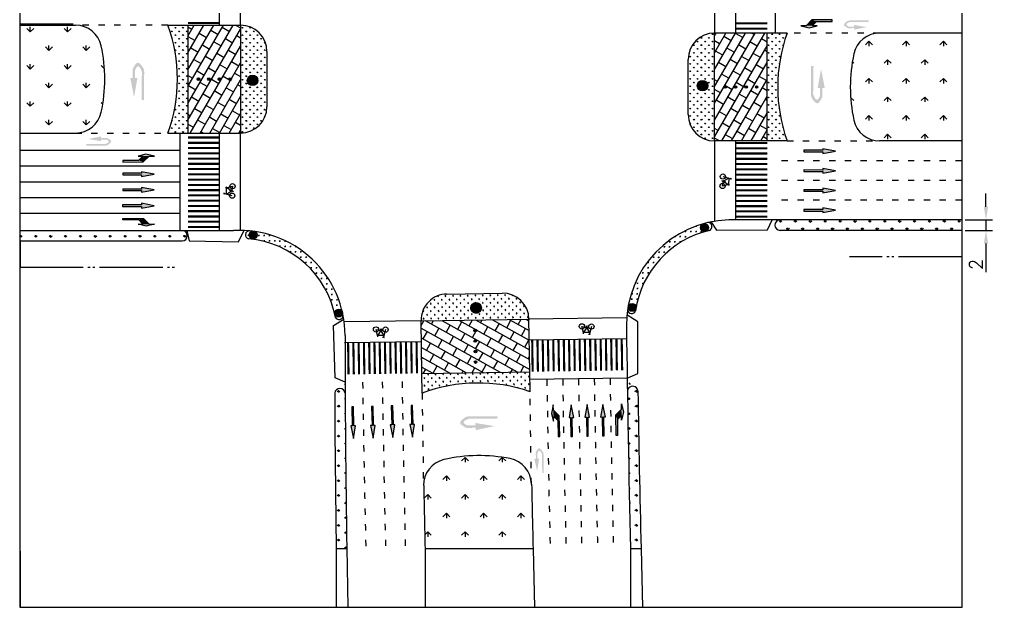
# Model space of a CAD drawing. Header units: millimetres. Extents: x -43674 to -43476, y 34136 to 34343.
# Drawn here: x -43660.9 to -43476.1, y 34136.3 to 34248 of the extents above; entities that cross this region are included whole.
import ezdxf

# ---------------------------------------------------------------- set-up
doc = ezdxf.new("R2010")
doc.units = ezdxf.units.MM
doc.linetypes.add('ACAD_ISO03W100', pattern=[30, 12, -18])
doc.linetypes.add('GHDLHX_500', pattern=[15.1, 12, -0.9, 0.4, -0.5, 0.4, -0.9])
for name, color, linetype in [('ROADMARK', 7, 'Continuous'), ('tj信号灯', 7, 'Continuous'), ('tj桩', 4, 'Continuous'), ('tj绿化带', 3, 'Continuous'), ('tj缓坡', 6, 'Continuous'), ('tj行人驻足区', 30, 'Continuous'), ('tj车道功能', 7, 'Continuous'), ('tj道路标线', 7, 'Continuous'), ('人行横道', 7, 'Continuous'), ('红线', 1, 'GHDLHX_500')]:
    doc.layers.add(name, color=color, linetype=linetype)
doc.styles.get("Standard").update_dxf_attribs({"font": 'txt', "bigfont": 'gbcbig.shx'})
doc.dimstyles.new('ISO-25', dxfattribs={"dimtxt": 2.5, "dimasz": 2.5, "dimexe": 1.25, "dimexo": 0.625, "dimtad": 1, "dimtxsty": 'Standard', "dimcen": 2.5, "dimadec": 0, "dimazin": 0, "dimtfac": 1, "dimtmove": 0, "dimatfit": 3, "dimfxl": 1, "dimarcsym": 0})
pattern_1 = [(90, (-999.09904, -2884.50085), (-0.707106781, 0.707106781), [0.1875, -1.226713563]), (45, (-999.099, -2884.5009), (-0.707106781, 0.707106781), [0.1875, -0.8125]), (135, (-999.099, -2884.5009), (-0.707106781, -0.707106781), [0.1875, -0.8125])]
pattern_2 = [(270, (-86148.757, 71356.4062), (0.707106781, -0.707106781), [0.1875, -1.226713563]), (225, (-86148.757, 71356.4062), (0.707106781, -0.707106781), [0.1875, -0.8125]), (315, (-86148.757, 71356.4062), (0.707106781, 0.707106781), [0.1875, -0.8125])]
pattern_3 = [(180.8418033, (-7083.3769, 77351.5465), (-0.696641856, -0.717419072), [0.1875, -1.226713563]), (135.8418033, (-7083.3769, 77351.5465), (-0.696641856, -0.717419072), [0.1875, -0.8125]), (225.8418033, (-7083.3769, 77351.5465), (0.717419072, -0.696641856), [0.1875, -0.8125])]
pattern_4 = [(134.12451, (-45018.79934, 34320.3893), (-0.99988326, 0.01527958), [0.1875, -1.22671356]), (89.12451, (-45018.7993, 34320.3893), (-0.99988326, 0.0152796), [0.1875, -0.8125]), (179.12451, (-45018.7993, 34320.3893), (-0.0152796, -0.99988326), [0.1875, -0.8125])]

# ---------------------------------------------------------------- blocks, each defined once
blk = doc.blocks.new('BIKE')
at = {"layer": '人行横道'}
for p, q in [((0, 0), (0.35, 1.41)), ((0.35, 1.41), (0.25, 1.53)), ((0.25, 1.53), (0.55, 1.53)), ((0.28, 1.11), (1.51, 1.1)), ((0.28, 1.11), (0.9, 0.16)), ((0.9, 0.16), (0.87, -0.14)), ((0.9, 0.16), (1.6, 1.23)), ((0.9, 0.16), (0.95, 0.43)), ((1.8, -0.03), (0.9, 0.16)), ((0.95, 0.43), (1.01, 0.42)), ((1.6, 1.23), (1.42, 1.24)), ((1.51, 1.1), (1.8, -0.03)), ((0.87, -0.14), (0.77, -0.11))]:
    blk.add_line(p, q, dxfattribs=at)
for centre, radius in [((0, 0), 0.497), ((0.9, 0.16), 0.158), ((1.8, -0.03), 0.497)]:
    blk.add_circle(centre, radius, dxfattribs=at)
blk = doc.blocks.new('1W')
at = {"layer": 'ROADMARK', "color": 0}
blk.add_lwpolyline([(-0.225, -1.2), (-0.075, -1.2), (-0.075, -3), (0.075, -3), (0.075, -1.2), (0.225, -1.2), (0, 0)], close=True, dxfattribs=at)
for points in [[(-0.225, -1.2), (0.225, -1.2), (0, 0)], [(-0.075, -3), (0.075, -3), (-0.075, -1.2), (0.075, -1.2)]]:
    blk.add_solid(points, dxfattribs=at)
blk = doc.blocks.new('1WT')
at = {"layer": 'ROADMARK', "color": 0}
blk.add_lwpolyline([(0, 0), (0.2, -0.8), (0, -1.55), (0, -1.1), (-0.4, -1.5), (-0.4, -3), (-0.55, -3), (-0.55, -1.05), (0, -0.5)], close=True, dxfattribs=at)
for points in [[(0, 0), (0, -1.55), (0.2, -0.8)], [(-0.55, -1.05), (-0.4, -1.5), (0, -0.5), (0, -1.1)], [(-0.55, -1.05), (-0.4, -1.5), (-0.55, -3), (-0.4, -3)]]:
    blk.add_solid(points, dxfattribs=at)
blk = doc.blocks.new('*D27')
at = {"color": 0, "lineweight": -2, "transparency": 16777216}
for p, q in [((-43477.38, 34212.45), (-43477.38, 34214.95)), ((-43481.36, 34209.95), (-43476.13, 34209.95)), ((-43477.38, 34209.95), (-43477.38, 34207.95)), ((-43481.36, 34207.95), (-43476.13, 34207.95)), ((-43477.38, 34205.45), (-43477.38, 34200.04))]:
    blk.add_line(p, q, dxfattribs=at)
at = {"color": 0, "transparency": 16777216}
for points in [[(-43477.8, 34212.45), (-43476.97, 34212.45), (-43477.38, 34209.95)], [(-43477.8, 34205.45), (-43476.97, 34205.45), (-43477.38, 34207.95)]]:
    blk.add_solid(points, dxfattribs=at)
at = {"layer": 'Defpoints', "color": 0, "transparency": 16777216}
for p in [(-43481.99, 34209.95), (-43481.99, 34207.95), (-43477.38, 34207.95)]:
    blk.add_point(p, dxfattribs=at)
at = {"color": 0, "transparency": 16777216, "insert": (-43479.26, 34201.49), "char_height": 2.5, "attachment_point": 5, "rotation": 90}
blk.add_mtext('2', dxfattribs=at)

msp = doc.modelspace()

# ---------------------------------------------------------------- hatches: boundary and pattern name
at = {"layer": 'tj信号灯'}
h = msp.add_hatch(color=1, dxfattribs=at)
edge = h.paths.add_edge_path()
edge.add_arc((-43616.654, 34236.459), 1, 0, 360)
h = msp.add_hatch(color=1, dxfattribs=at)
edge = h.paths.add_edge_path()
edge.add_arc((-43531.202, 34235.446), 1, 0, 360)
h = msp.add_hatch(color=4, dxfattribs=at)
edge = h.paths.add_edge_path()
edge.add_arc((-43530.819, 34208.478), 0.75, 0, 360)
h = msp.add_hatch(color=4, dxfattribs=at)
edge = h.paths.add_edge_path()
edge.add_arc((-43616.546, 34207.063), 0.75, 0, 360)
h = msp.add_hatch(color=1, dxfattribs=at)
edge = h.paths.add_edge_path()
edge.add_arc((-43574.206, 34193.22), 1, 0, 360)
h = msp.add_hatch(color=4, dxfattribs=at)
edge = h.paths.add_edge_path()
edge.add_arc((-43544.572, 34193.328), 0.75, 0, 360)
h = msp.add_hatch(color=4, dxfattribs=at)
edge = h.paths.add_edge_path()
edge.add_arc((-43600.299, 34192.227), 0.75, 0, 360)
at = {"layer": 'tj桩'}
h = msp.add_hatch(color=256, dxfattribs=at)
edge = h.paths.add_edge_path()
edge.add_arc((-43626.928, 34236.703), 0.25, 0, 360)
h = msp.add_hatch(color=256, dxfattribs=at)
edge = h.paths.add_edge_path()
edge.add_arc((-43624.928, 34236.703), 0.25, 0, 360)
h = msp.add_hatch(color=256, dxfattribs=at)
edge = h.paths.add_edge_path()
edge.add_arc((-43622.928, 34236.703), 0.25, 0, 360)
h = msp.add_hatch(color=256, dxfattribs=at)
edge = h.paths.add_edge_path()
edge.add_arc((-43620.928, 34236.703), 0.25, 0, 360)
h = msp.add_hatch(color=256, dxfattribs=at)
edge = h.paths.add_edge_path()
edge.add_arc((-43526.928, 34235.203), 0.25, 0, 360)
h = msp.add_hatch(color=256, dxfattribs=at)
edge = h.paths.add_edge_path()
edge.add_arc((-43524.928, 34235.203), 0.25, 0, 360)
h = msp.add_hatch(color=256, dxfattribs=at)
edge = h.paths.add_edge_path()
edge.add_arc((-43522.928, 34235.203), 0.25, 0, 360)
h = msp.add_hatch(color=256, dxfattribs=at)
edge = h.paths.add_edge_path()
edge.add_arc((-43520.928, 34235.203), 0.25, 0, 360)
h = msp.add_hatch(color=256, dxfattribs=at)
edge = h.paths.add_edge_path()
edge.add_arc((-43574.386, 34188.944), 0.25, 0, 360)
h = msp.add_hatch(color=256, dxfattribs=at)
edge = h.paths.add_edge_path()
edge.add_arc((-43574.357, 34186.944), 0.25, 0, 360)
h = msp.add_hatch(color=256, dxfattribs=at)
edge = h.paths.add_edge_path()
edge.add_arc((-43574.328, 34184.944), 0.25, 0, 360)
h = msp.add_hatch(color=256, dxfattribs=at)
edge = h.paths.add_edge_path()
edge.add_arc((-43574.298, 34182.944), 0.25, 0, 360)
at = {"layer": 'tj绿化带'}
h = msp.add_hatch(dxfattribs=at)
h.set_pattern_fill('GRASS', color=256, angle=360, style=0)
h.set_pattern_definition(pattern_1)
h.paths.add_polyline_path([(-43630.928, 34235.953), (-43628.928, 34235.953), (-43628.928, 34246.953), (-43632.724, 34246.953, -0.0936958)])
h.paths.add_polyline_path([(-43632.724, 34226.453), (-43628.928, 34226.453), (-43628.928, 34235.953), (-43630.928, 34235.953, -0.0810989)])
h = msp.add_hatch(dxfattribs=at)
h.set_pattern_fill('GRASS', color=256, angle=360, style=0)
h.set_pattern_definition(pattern_1)
h.paths.add_polyline_path([(-43618.928, 34235.953), (-43613.928, 34235.953), (-43613.928, 34241.953, 0.4142136), (-43618.928, 34246.953)])
h.paths.add_polyline_path([(-43618.928, 34226.453, 0.4142136), (-43613.928, 34231.453), (-43613.928, 34235.953), (-43618.928, 34235.953)])
h = msp.add_hatch(dxfattribs=at)
h.set_pattern_fill('GRASS', color=256, angle=540, style=0)
h.set_pattern_definition(pattern_2)
h.paths.add_polyline_path([(-43528.928, 34235.953), (-43533.928, 34235.953), (-43533.928, 34229.953, 0.4142136), (-43528.928, 34224.953)])
h.paths.add_polyline_path([(-43528.928, 34245.453, 0.4142136), (-43533.928, 34240.453), (-43533.928, 34235.953), (-43528.928, 34235.953)])
h = msp.add_hatch(dxfattribs=at)
h.set_pattern_fill('GRASS', color=256, angle=540, style=0)
h.set_pattern_definition(pattern_2)
h.paths.add_polyline_path([(-43516.928, 34235.953), (-43518.928, 34235.953), (-43518.928, 34224.953), (-43515.132, 34224.953, -0.0936958)])
h.paths.add_polyline_path([(-43515.132, 34245.453), (-43518.928, 34245.453), (-43518.928, 34235.953), (-43516.928, 34235.953, -0.0810989)])
at = {"layer": 'tj绿化带', "ltscale": 10}
h = msp.add_hatch(dxfattribs=at)
h.set_pattern_fill('GRASS', color=256, angle=269.12451, style=0)
h.set_pattern_definition(pattern_4)
h.paths.add_polyline_path([(-43545.448, 34192.786, 0.7523615), (-43543.95, 34192.669, -0.0045351), (-43543.897, 34193, -0.7960359), (-43545.322, 34193.328, -0.9515555), (-43543.826, 34193.402, -0.2829006), (-43530.771, 34207.73, -0.433096), (-43531.569, 34208.478, -1), (-43530.069, 34208.478, -0.2796348), (-43530.472, 34207.813, -0.007811), (-43529.912, 34207.955, 0.8590467), (-43530.176, 34209.434, 0.3094403)])
h = msp.add_hatch(dxfattribs=at)
h.set_pattern_fill('GRASS', color=256, angle=269.12451, style=0)
h.set_pattern_definition(pattern_4)
h.paths.add_polyline_path([(-43600.911, 34191.417, 0.7721884), (-43599.449, 34191.758, 0.006178), (-43599.55, 34192.242, -1.010093), (-43601.049, 34192.227, -0.8062793), (-43599.617, 34192.538, 0.3085128), (-43616.244, 34207.75, -0.2975183), (-43615.796, 34207.063, -1), (-43617.296, 34207.063, -0.3709425), (-43616.658, 34207.805, 0.0073109), (-43617.239, 34207.867, 0.879856), (-43617.42, 34206.378, -0.3348256)])
at = {"layer": 'tj绿化带'}
h = msp.add_hatch(dxfattribs=at)
h.set_pattern_fill('GRASS', color=256, angle=450.8418, style=0)
h.set_pattern_definition(pattern_3)
h.paths.add_polyline_path([(-43573.666, 34190.954), (-43573.739, 34195.954), (-43579.739, 34195.866, 0.4142136), (-43584.665, 34190.793)])
h.paths.add_polyline_path([(-43564.167, 34191.094, 0.4142136), (-43569.24, 34196.02), (-43573.739, 34195.954), (-43573.666, 34190.954)])
h = msp.add_hatch(dxfattribs=at)
h.set_pattern_fill('GRASS', color=256, angle=450.8418, style=0)
h.set_pattern_definition(pattern_3)
h.paths.add_polyline_path([(-43573.49, 34178.956), (-43573.519, 34180.956), (-43584.518, 34180.794), (-43584.462, 34176.998, -0.0936958)])
h.paths.add_polyline_path([(-43563.964, 34177.3), (-43564.02, 34181.095), (-43573.519, 34180.956), (-43573.49, 34178.956, -0.0810989)])
at = {"layer": 'tj行人驻足区'}
h = msp.add_hatch(dxfattribs=at)
h.set_pattern_fill('AR-B816', color=256, scale=0.2, angle=240, style=0)
h.set_pattern_definition([(240, (-999.099, -2884.5009), (1.385640646, -0.8), []), (330, (-999.099, -2884.5009), (2.185640646, 0.585640646), [1.6, -1.6])])
h.paths.add_polyline_path([(-43628.928, 34235.953), (-43618.928, 34235.953), (-43618.928, 34246.953), (-43628.928, 34246.953)])
h.paths.add_polyline_path([(-43628.928, 34226.453), (-43618.928, 34226.453), (-43618.928, 34235.953), (-43628.928, 34235.953)])
h = msp.add_hatch(dxfattribs=at)
h.set_pattern_fill('AR-B816', color=256, scale=0.2, angle=420, style=0)
h.set_pattern_definition([(60, (-86148.757, 71356.4062), (-1.385640646, 0.8), []), (150, (-86148.757, 71356.4062), (-2.185640646, -0.585640646), [1.6, -1.6])])
h.paths.add_polyline_path([(-43518.928, 34235.953), (-43528.928, 34235.953), (-43528.928, 34224.953), (-43518.928, 34224.953)])
h.paths.add_polyline_path([(-43518.928, 34245.453), (-43528.928, 34245.453), (-43528.928, 34235.953), (-43518.928, 34235.953)])
h = msp.add_hatch(dxfattribs=at)
h.set_pattern_fill('AR-B816', color=256, scale=0.2, angle=330.8418, style=0)
h.set_pattern_definition([(330.8418033, (-7083.3769, 77351.5465), (0.779556226, 1.397244464), []), (60.8418033, (-7083.3769, 77351.5465), (-0.61768824, 2.17680069), [1.6, -1.6])])
h.paths.add_polyline_path([(-43573.519, 34180.956), (-43573.666, 34190.954), (-43584.665, 34190.793), (-43584.518, 34180.794)])
h.paths.add_polyline_path([(-43564.02, 34181.095), (-43564.167, 34191.094), (-43573.666, 34190.954), (-43573.519, 34180.956)])
at = {"layer": 'tj车道功能'}
h = msp.add_hatch(color=256, dxfattribs=at)
edge = h.paths.add_edge_path()
edge.add_spline(control_points=[(-43503.798, 34247.655), (-43504.123, 34247.425), (-43504.679, 34246.95), (-43503.93, 34246.568), (-43503.535, 34246.367)], knot_values=[0.2459815, 0.2459815, 0.2459815, 0.2459815, 1.1781375, 2.2128408, 2.2128408, 2.2128408, 2.2128408], degree=3, periodic=0)
edge.add_line((-43503.535, 34246.367), (-43502.404, 34246.391))
edge.add_line((-43502.404, 34246.391), (-43502.398, 34246.091))
edge.add_line((-43502.398, 34246.091), (-43500.008, 34246.591))
edge.add_line((-43500.008, 34246.591), (-43502.417, 34246.99))
edge.add_line((-43502.417, 34246.99), (-43502.41, 34246.691))
edge.add_line((-43502.41, 34246.691), (-43503.408, 34246.682))
edge.add_spline(control_points=[(-43503.408, 34246.682), (-43503.654, 34246.795), (-43504.208, 34247.05), (-43503.288, 34247.616), (-43502.838, 34247.564), (-43502.631, 34247.54)], knot_values=[0, 0, 0, 0, 0.6237012, 1.4034484, 2.0635529, 2.0635529, 2.0635529, 2.0635529], degree=3, periodic=0)
edge.add_line((-43502.631, 34247.54), (-43499.631, 34247.549))
edge.add_line((-43499.631, 34247.549), (-43499.632, 34247.849))
edge.add_line((-43499.632, 34247.849), (-43503.224, 34247.838))
edge.add_arc((-43503.221, 34246.838), 1, 1890.16663, 1925.23419)
h = msp.add_hatch(color=256, dxfattribs=at)
edge = h.paths.add_edge_path()
edge.add_spline(control_points=[(-43637.495, 34238.959), (-43637.834, 34239.45), (-43638.537, 34240.293), (-43639.123, 34239.175), (-43639.432, 34238.587)], knot_values=[0.2459815, 0.2459815, 0.2459815, 0.2459815, 1.1781375, 2.2128408, 2.2128408, 2.2128408, 2.2128408], degree=3, periodic=0)
edge.add_line((-43639.432, 34238.587), (-43639.415, 34236.89))
edge.add_line((-43639.415, 34236.89), (-43639.865, 34236.885))
edge.add_line((-43639.865, 34236.885), (-43639.156, 34233.292))
edge.add_line((-43639.156, 34233.292), (-43638.515, 34236.898))
edge.add_line((-43638.515, 34236.898), (-43638.965, 34236.894))
edge.add_line((-43638.965, 34236.894), (-43638.961, 34238.39))
edge.add_spline(control_points=[(-43638.961, 34238.39), (-43638.787, 34238.758), (-43638.395, 34239.584), (-43637.563, 34238.195), (-43637.648, 34237.52), (-43637.688, 34237.211)], knot_values=[0, 0, 0, 0, 0.6237012, 1.4034484, 2.0635529, 2.0635529, 2.0635529, 2.0635529], degree=3, periodic=0)
edge.add_line((-43637.688, 34237.211), (-43637.725, 34232.711))
edge.add_line((-43637.725, 34232.711), (-43637.275, 34232.707))
edge.add_line((-43637.275, 34232.707), (-43637.23, 34238.095))
edge.add_arc((-43638.73, 34238.107), 1.5, 1799.52225, 1834.58981)
h = msp.add_hatch(color=256, dxfattribs=at)
edge = h.paths.add_edge_path()
edge.add_spline(control_points=[(-43510.361, 34232.947), (-43510.022, 34232.455), (-43509.319, 34231.613), (-43508.733, 34232.731), (-43508.424, 34233.319)], knot_values=[0.2459815, 0.2459815, 0.2459815, 0.2459815, 1.1781375, 2.2128408, 2.2128408, 2.2128408, 2.2128408], degree=3, periodic=0)
edge.add_line((-43508.424, 34233.319), (-43508.441, 34235.016))
edge.add_line((-43508.441, 34235.016), (-43507.991, 34235.02))
edge.add_line((-43507.991, 34235.02), (-43508.7, 34238.613))
edge.add_line((-43508.7, 34238.613), (-43509.341, 34235.007))
edge.add_line((-43509.341, 34235.007), (-43508.891, 34235.011))
edge.add_line((-43508.891, 34235.011), (-43508.895, 34233.515))
edge.add_spline(control_points=[(-43508.895, 34233.515), (-43509.069, 34233.148), (-43509.461, 34232.322), (-43510.293, 34233.71), (-43510.208, 34234.385), (-43510.168, 34234.694)], knot_values=[0, 0, 0, 0, 0.6237012, 1.4034484, 2.0635529, 2.0635529, 2.0635529, 2.0635529], degree=3, periodic=0)
edge.add_line((-43510.168, 34234.694), (-43510.131, 34239.194))
edge.add_line((-43510.131, 34239.194), (-43510.581, 34239.198))
edge.add_line((-43510.581, 34239.198), (-43510.626, 34233.811))
edge.add_arc((-43509.126, 34233.798), 1.5, 1979.52225, 2014.58981)
h = msp.add_hatch(color=256, dxfattribs=at)
edge = h.paths.add_edge_path()
edge.add_spline(control_points=[(-43644.058, 34224.25), (-43643.733, 34224.48), (-43643.177, 34224.955), (-43643.926, 34225.337), (-43644.321, 34225.538)], knot_values=[0.2459815, 0.2459815, 0.2459815, 0.2459815, 1.1781375, 2.2128408, 2.2128408, 2.2128408, 2.2128408], degree=3, periodic=0)
edge.add_line((-43644.321, 34225.538), (-43645.452, 34225.515))
edge.add_line((-43645.452, 34225.515), (-43645.458, 34225.815))
edge.add_line((-43645.458, 34225.815), (-43647.848, 34225.315))
edge.add_line((-43647.848, 34225.315), (-43645.439, 34224.915))
edge.add_line((-43645.439, 34224.915), (-43645.446, 34225.215))
edge.add_line((-43645.446, 34225.215), (-43644.448, 34225.223))
edge.add_spline(control_points=[(-43644.448, 34225.223), (-43644.202, 34225.11), (-43643.648, 34224.855), (-43644.568, 34224.29), (-43645.018, 34224.342), (-43645.225, 34224.365)], knot_values=[0, 0, 0, 0, 0.6237012, 1.4034484, 2.0635529, 2.0635529, 2.0635529, 2.0635529], degree=3, periodic=0)
edge.add_line((-43645.225, 34224.365), (-43648.225, 34224.357))
edge.add_line((-43648.225, 34224.357), (-43648.224, 34224.057))
edge.add_line((-43648.224, 34224.057), (-43644.632, 34224.067))
edge.add_arc((-43644.635, 34225.067), 1, 1710.16663, 1745.23419)
h = msp.add_hatch(color=256, dxfattribs=at)
edge = h.paths.add_edge_path()
edge.add_spline(control_points=[(-43576.399, 34172.345), (-43576.885, 34171.999), (-43577.717, 34171.284), (-43576.591, 34170.714), (-43575.998, 34170.414)], knot_values=[0.2459815, 0.2459815, 0.2459815, 0.2459815, 1.1781375, 2.2128408, 2.2128408, 2.2128408, 2.2128408], degree=3, periodic=0)
edge.add_line((-43575.998, 34170.414), (-43574.302, 34170.456))
edge.add_line((-43574.302, 34170.456), (-43574.291, 34170.006))
edge.add_line((-43574.291, 34170.006), (-43570.708, 34170.768))
edge.add_line((-43570.708, 34170.768), (-43574.324, 34171.355))
edge.add_line((-43574.324, 34171.355), (-43574.313, 34170.905))
edge.add_line((-43574.313, 34170.905), (-43575.809, 34170.887))
edge.add_spline(control_points=[(-43575.809, 34170.887), (-43576.179, 34171.056), (-43577.01, 34171.436), (-43575.634, 34172.289), (-43574.958, 34172.213), (-43574.648, 34172.178)], knot_values=[0, 0, 0, 0, 0.6237012, 1.4034484, 2.0635529, 2.0635529, 2.0635529, 2.0635529], degree=3, periodic=0)
edge.add_line((-43574.648, 34172.178), (-43570.148, 34172.207))
edge.add_line((-43570.148, 34172.207), (-43570.151, 34172.657))
edge.add_line((-43570.151, 34172.657), (-43575.539, 34172.623))
edge.add_arc((-43575.529, 34171.123), 1.5, 1890.36406, 1925.43162)
h = msp.add_hatch(color=256, dxfattribs=at)
edge = h.paths.add_edge_path()
edge.add_spline(control_points=[(-43561.596, 34165.999), (-43561.83, 34166.321), (-43562.313, 34166.87), (-43562.684, 34166.115), (-43562.88, 34165.718)], knot_values=[0.2459815, 0.2459815, 0.2459815, 0.2459815, 1.1781375, 2.2128408, 2.2128408, 2.2128408, 2.2128408], degree=3, periodic=0)
edge.add_line((-43562.88, 34165.718), (-43562.839, 34164.587))
edge.add_line((-43562.839, 34164.587), (-43563.139, 34164.576))
edge.add_line((-43563.139, 34164.576), (-43562.604, 34162.194))
edge.add_line((-43562.604, 34162.194), (-43562.24, 34164.608))
edge.add_line((-43562.24, 34164.608), (-43562.54, 34164.598))
edge.add_line((-43562.54, 34164.598), (-43562.563, 34165.595))
edge.add_spline(control_points=[(-43562.563, 34165.595), (-43562.453, 34165.843), (-43562.206, 34166.4), (-43561.627, 34165.489), (-43561.673, 34165.038), (-43561.694, 34164.831)], knot_values=[0, 0, 0, 0, 0.6237012, 1.4034484, 2.0635529, 2.0635529, 2.0635529, 2.0635529], degree=3, periodic=0)
edge.add_line((-43561.694, 34164.831), (-43561.641, 34161.831))
edge.add_line((-43561.641, 34161.831), (-43561.341, 34161.837))
edge.add_line((-43561.341, 34161.837), (-43561.404, 34165.428))
edge.add_arc((-43562.404, 34165.41), 1, 1801.00844, 1836.076)

# ---------------------------------------------------------------- linework, layer by layer
for p, q in [((-43481.986, 34207.953), (-43481.986, 34202.953)), ((-43660.804, 34205.953), (-43660.804, 34200.953)), ((-43660.804, 34146.979), (-43660.804, 34136.291)), ((-43481.986, 34146.979), (-43481.986, 34136.291))]:
    msp.add_line(p, q)
msp.add_lwpolyline([(-43660.804, 34324.411), (-43481.986, 34324.411), (-43481.986, 34136.291), (-43660.804, 34136.291)], close=True)
at = {"layer": 'tj信号灯', "color": 1}
for centre in [(-43616.654, 34236.459), (-43531.202, 34235.446), (-43574.206, 34193.22)]:
    msp.add_circle(centre, 1, dxfattribs=at)
at = {"layer": 'tj信号灯', "color": 4}
for centre in [(-43530.819, 34208.478), (-43616.546, 34207.063), (-43544.572, 34193.328), (-43600.299, 34192.227)]:
    msp.add_circle(centre, 0.75, dxfattribs=at)
at = {"layer": 'tj桩'}
for centre in [(-43626.928, 34236.703), (-43624.928, 34236.703), (-43622.928, 34236.703), (-43620.928, 34236.703), (-43526.928, 34235.203), (-43524.928, 34235.203), (-43522.928, 34235.203), (-43520.928, 34235.203), (-43574.386, 34188.944), (-43574.357, 34186.944), (-43574.328, 34184.944), (-43574.298, 34182.944)]:
    msp.add_circle(centre, 0.25, dxfattribs=at)
at = {"layer": 'tj绿化带'}
for p, q in [((-43660.804, 34246.953), (-43650.272, 34246.953)), ((-43658.851, 34245.676), (-43659.514, 34246.339)), ((-43658.851, 34245.676), (-43658.851, 34246.614)), ((-43658.851, 34245.676), (-43658.188, 34246.339)), ((-43651.78, 34245.676), (-43652.443, 34246.339)), ((-43651.78, 34245.676), (-43651.78, 34246.614)), ((-43651.78, 34245.676), (-43651.117, 34246.339)), ((-43632.724, 34246.953), (-43628.928, 34246.953)), ((-43618.928, 34246.953), (-43618.928, 34246.953)), ((-43528.928, 34245.453), (-43528.928, 34245.453)), ((-43515.132, 34245.453), (-43518.928, 34245.453)), ((-43481.986, 34245.453), (-43497.584, 34245.453)), ((-43499.611, 34243.907), (-43500.274, 34243.244)), ((-43499.612, 34243.907), (-43499.612, 34242.969)), ((-43499.611, 34243.907), (-43498.949, 34243.244)), ((-43492.54, 34243.907), (-43493.203, 34243.244)), ((-43492.54, 34243.907), (-43492.54, 34242.969)), ((-43492.54, 34243.907), (-43491.878, 34243.244)), ((-43485.469, 34243.907), (-43486.132, 34243.244)), ((-43485.469, 34243.907), (-43485.469, 34242.969)), ((-43485.469, 34243.907), (-43484.806, 34243.244)), ((-43655.316, 34242.141), (-43655.979, 34242.804)), ((-43655.316, 34242.141), (-43655.316, 34243.078)), ((-43655.316, 34242.141), (-43654.653, 34242.804)), ((-43648.245, 34242.141), (-43648.907, 34242.804)), ((-43648.245, 34242.141), (-43648.245, 34243.078)), ((-43648.245, 34242.141), (-43647.582, 34242.804)), ((-43613.928, 34241.953), (-43613.928, 34231.453)), ((-43533.928, 34229.953), (-43533.928, 34240.453)), ((-43502.758, 34239.982), (-43502.484, 34239.708)), ((-43496.076, 34240.371), (-43496.739, 34239.708)), ((-43496.076, 34240.371), (-43496.076, 34239.434)), ((-43496.076, 34240.371), (-43495.413, 34239.708)), ((-43489.005, 34240.371), (-43489.668, 34239.708)), ((-43489.005, 34240.371), (-43489.005, 34239.434)), ((-43489.005, 34240.371), (-43488.342, 34239.708)), ((-43658.851, 34238.605), (-43659.514, 34239.268)), ((-43658.851, 34238.605), (-43658.851, 34239.543)), ((-43658.851, 34238.605), (-43658.188, 34239.268)), ((-43651.78, 34238.605), (-43652.443, 34239.268)), ((-43651.78, 34238.605), (-43651.78, 34239.543)), ((-43651.78, 34238.605), (-43651.117, 34239.268)), ((-43644.78, 34238.676), (-43645.372, 34239.268)), ((-43499.611, 34236.836), (-43500.274, 34236.173)), ((-43499.612, 34236.836), (-43499.612, 34235.953)), ((-43499.611, 34236.836), (-43498.949, 34236.173)), ((-43492.54, 34236.836), (-43493.203, 34236.173)), ((-43492.54, 34236.836), (-43492.54, 34235.953)), ((-43492.54, 34236.836), (-43491.878, 34236.173)), ((-43485.469, 34236.836), (-43486.132, 34236.173)), ((-43485.469, 34236.836), (-43485.469, 34235.953)), ((-43485.469, 34236.836), (-43484.806, 34236.173)), ((-43655.316, 34235.07), (-43655.979, 34235.733)), ((-43655.316, 34235.953), (-43655.316, 34236.007)), ((-43655.316, 34235.07), (-43655.316, 34235.953)), ((-43655.316, 34235.07), (-43654.653, 34235.733)), ((-43648.245, 34235.07), (-43648.907, 34235.733)), ((-43648.245, 34235.953), (-43648.245, 34236.007)), ((-43648.245, 34235.07), (-43648.245, 34235.953)), ((-43648.245, 34235.07), (-43647.582, 34235.733)), ((-43499.612, 34235.953), (-43499.612, 34235.898)), ((-43492.54, 34235.953), (-43492.54, 34235.898)), ((-43485.469, 34235.953), (-43485.469, 34235.898)), ((-43658.851, 34231.534), (-43658.851, 34232.472)), ((-43651.78, 34231.534), (-43651.78, 34232.472)), ((-43503.076, 34233.23), (-43502.484, 34232.637)), ((-43496.076, 34233.3), (-43496.739, 34232.637)), ((-43496.076, 34233.3), (-43496.076, 34232.363)), ((-43496.076, 34233.3), (-43495.413, 34232.637)), ((-43489.005, 34233.3), (-43489.668, 34232.637)), ((-43489.005, 34233.3), (-43489.005, 34232.363)), ((-43489.005, 34233.3), (-43488.342, 34232.637)), ((-43658.851, 34231.534), (-43659.514, 34232.197)), ((-43658.851, 34231.534), (-43658.188, 34232.197)), ((-43651.78, 34231.534), (-43652.443, 34232.197)), ((-43651.78, 34231.534), (-43651.117, 34232.197)), ((-43645.098, 34231.923), (-43645.372, 34232.197)), ((-43655.316, 34227.999), (-43655.316, 34228.936)), ((-43648.245, 34227.999), (-43648.245, 34228.936)), ((-43499.611, 34229.765), (-43500.274, 34229.102)), ((-43499.612, 34229.765), (-43499.612, 34228.827)), ((-43499.611, 34229.765), (-43498.949, 34229.102)), ((-43492.54, 34229.765), (-43493.203, 34229.102)), ((-43492.54, 34229.765), (-43492.54, 34228.827)), ((-43492.54, 34229.765), (-43491.878, 34229.102)), ((-43485.469, 34229.765), (-43486.132, 34229.102)), ((-43485.469, 34229.765), (-43485.469, 34228.827)), ((-43485.469, 34229.765), (-43484.806, 34229.102)), ((-43655.316, 34227.999), (-43655.979, 34228.661)), ((-43655.316, 34227.999), (-43654.653, 34228.661)), ((-43648.245, 34227.999), (-43648.907, 34228.661)), ((-43648.245, 34227.999), (-43647.582, 34228.661)), ((-43660.804, 34226.453), (-43650.272, 34226.453)), ((-43632.724, 34226.453), (-43628.928, 34226.453)), ((-43618.928, 34226.453), (-43618.928, 34226.453)), ((-43496.076, 34226.229), (-43496.739, 34225.566)), ((-43496.076, 34226.229), (-43496.076, 34225.292)), ((-43496.076, 34226.229), (-43495.413, 34225.566)), ((-43489.005, 34226.229), (-43489.668, 34225.566)), ((-43489.005, 34226.229), (-43489.005, 34225.292)), ((-43489.005, 34226.229), (-43488.342, 34225.566)), ((-43528.928, 34224.953), (-43528.928, 34224.953)), ((-43515.132, 34224.953), (-43518.928, 34224.953)), ((-43481.986, 34224.953), (-43497.584, 34224.953)), ((-43481.986, 34209.953), (-43526.226, 34209.953)), ((-43660.804, 34207.953), (-43620.26, 34207.953)), ((-43481.986, 34207.953), (-43516.475, 34207.953)), ((-43660.804, 34205.953), (-43630.049, 34205.953)), ((-43579.739, 34195.866), (-43569.24, 34196.02)), ((-43584.665, 34190.793), (-43584.665, 34190.793)), ((-43564.167, 34191.094), (-43564.167, 34191.094)), ((-43584.462, 34176.998), (-43584.518, 34180.794)), ((-43563.964, 34177.3), (-43564.02, 34181.095)), ((-43600.752, 34147.494), (-43600.752, 34136.291)), ((-43600.752, 34147.494), (-43598.752, 34147.494)), ((-43598.755, 34147.681), (-43598.544, 34136.291)), ((-43583.891, 34147.494), (-43583.891, 34136.291)), ((-43583.891, 34147.494), (-43563.386, 34147.494)), ((-43563.386, 34147.494), (-43563.101, 34136.291)), ((-43544.88, 34147.494), (-43544.88, 34136.291)), ((-43544.88, 34147.494), (-43542.88, 34147.494)), ((-43542.88, 34147.494), (-43542.593, 34136.291))]:
    msp.add_line(p, q, dxfattribs=at)
at = {"layer": 'tj绿化带', "ltscale": 10}
for p, q in [((-43516.4, 34209.499), (-43516.665, 34209.764)), ((-43516.4, 34209.499), (-43516.4, 34209.874)), ((-43516.4, 34209.499), (-43516.135, 34209.764)), ((-43514.986, 34208.085), (-43514.986, 34208.46)), ((-43513.572, 34209.499), (-43513.837, 34209.764)), ((-43513.572, 34209.499), (-43513.572, 34209.874)), ((-43513.572, 34209.499), (-43513.307, 34209.764)), ((-43512.158, 34208.085), (-43512.158, 34208.46)), ((-43510.743, 34209.499), (-43511.009, 34209.764)), ((-43510.743, 34209.499), (-43510.743, 34209.874)), ((-43510.743, 34209.499), (-43510.478, 34209.764)), ((-43509.329, 34208.085), (-43509.329, 34208.46)), ((-43507.915, 34209.499), (-43508.18, 34209.764)), ((-43507.915, 34209.499), (-43507.915, 34209.874)), ((-43507.915, 34209.499), (-43507.65, 34209.764)), ((-43506.501, 34208.085), (-43506.501, 34208.46)), ((-43505.086, 34209.499), (-43505.352, 34209.764)), ((-43505.086, 34209.499), (-43505.086, 34209.874)), ((-43505.086, 34209.499), (-43504.821, 34209.764)), ((-43503.672, 34208.085), (-43503.672, 34208.46)), ((-43502.258, 34209.499), (-43502.523, 34209.764)), ((-43502.258, 34209.499), (-43502.258, 34209.874)), ((-43502.258, 34209.499), (-43501.993, 34209.764)), ((-43500.844, 34208.085), (-43500.844, 34208.46)), ((-43499.43, 34209.499), (-43499.695, 34209.764)), ((-43499.43, 34209.499), (-43499.43, 34209.874)), ((-43499.43, 34209.499), (-43499.164, 34209.764)), ((-43498.015, 34208.085), (-43498.015, 34208.46)), ((-43496.601, 34209.499), (-43496.866, 34209.764)), ((-43496.601, 34209.499), (-43496.601, 34209.874)), ((-43496.601, 34209.499), (-43496.336, 34209.764)), ((-43495.187, 34208.085), (-43495.187, 34208.46)), ((-43493.773, 34209.499), (-43494.038, 34209.764)), ((-43493.773, 34209.499), (-43493.773, 34209.874)), ((-43493.773, 34209.499), (-43493.508, 34209.764)), ((-43492.359, 34208.085), (-43492.359, 34208.46)), ((-43490.944, 34209.499), (-43491.21, 34209.764)), ((-43490.944, 34209.499), (-43490.944, 34209.874)), ((-43490.944, 34209.499), (-43490.679, 34209.764)), ((-43489.53, 34208.085), (-43489.53, 34208.46)), ((-43488.116, 34209.499), (-43488.381, 34209.764)), ((-43488.116, 34209.499), (-43488.116, 34209.874)), ((-43488.116, 34209.499), (-43487.851, 34209.764)), ((-43486.702, 34208.085), (-43486.702, 34208.46)), ((-43485.288, 34209.499), (-43485.553, 34209.764)), ((-43485.288, 34209.499), (-43485.288, 34209.874)), ((-43485.288, 34209.499), (-43485.022, 34209.764)), ((-43483.873, 34208.085), (-43483.873, 34208.46)), ((-43482.459, 34209.499), (-43482.724, 34209.764)), ((-43482.459, 34209.499), (-43482.459, 34209.874)), ((-43482.459, 34209.499), (-43482.194, 34209.764)), ((-43660.65, 34206.67), (-43660.915, 34206.936)), ((-43660.65, 34206.67), (-43660.65, 34207.045)), ((-43660.65, 34206.67), (-43660.385, 34206.936)), ((-43657.822, 34206.67), (-43658.087, 34206.936)), ((-43657.822, 34206.67), (-43657.822, 34207.045)), ((-43657.822, 34206.67), (-43657.556, 34206.936)), ((-43654.993, 34206.67), (-43655.258, 34206.936)), ((-43654.993, 34206.67), (-43654.993, 34207.045)), ((-43654.993, 34206.67), (-43654.728, 34206.936)), ((-43652.165, 34206.67), (-43652.43, 34206.936)), ((-43652.165, 34206.67), (-43652.165, 34207.045)), ((-43652.165, 34206.67), (-43651.9, 34206.936)), ((-43649.336, 34206.67), (-43649.601, 34206.936)), ((-43649.336, 34206.67), (-43649.336, 34207.045)), ((-43649.336, 34206.67), (-43649.071, 34206.936)), ((-43646.508, 34206.67), (-43646.773, 34206.936)), ((-43646.508, 34206.67), (-43646.508, 34207.045)), ((-43646.508, 34206.67), (-43646.243, 34206.936)), ((-43643.679, 34206.67), (-43643.945, 34206.936)), ((-43643.679, 34206.67), (-43643.679, 34207.045)), ((-43643.679, 34206.67), (-43643.414, 34206.936)), ((-43640.851, 34206.67), (-43641.116, 34206.936)), ((-43640.851, 34206.67), (-43640.851, 34207.045)), ((-43640.851, 34206.67), (-43640.586, 34206.936)), ((-43638.023, 34206.67), (-43638.288, 34206.936)), ((-43638.023, 34206.67), (-43638.023, 34207.045)), ((-43638.023, 34206.67), (-43637.757, 34206.936)), ((-43635.194, 34206.67), (-43635.459, 34206.936)), ((-43635.194, 34206.67), (-43635.194, 34207.045)), ((-43635.194, 34206.67), (-43634.929, 34206.936)), ((-43632.366, 34206.67), (-43632.631, 34206.936)), ((-43632.366, 34206.67), (-43632.366, 34207.045)), ((-43632.366, 34206.67), (-43632.101, 34206.936)), ((-43629.537, 34206.67), (-43629.802, 34206.936)), ((-43629.537, 34206.67), (-43629.537, 34207.045)), ((-43629.537, 34206.67), (-43629.272, 34206.936)), ((-43514.986, 34208.085), (-43515.251, 34208.35)), ((-43514.986, 34208.085), (-43514.721, 34208.35)), ((-43512.158, 34208.085), (-43512.423, 34208.35)), ((-43512.158, 34208.085), (-43511.892, 34208.35)), ((-43509.329, 34208.085), (-43509.594, 34208.35)), ((-43509.329, 34208.085), (-43509.064, 34208.35)), ((-43506.501, 34208.085), (-43506.766, 34208.35)), ((-43506.501, 34208.085), (-43506.236, 34208.35)), ((-43503.672, 34208.085), (-43503.937, 34208.35)), ((-43503.672, 34208.085), (-43503.407, 34208.35)), ((-43500.844, 34208.085), (-43501.109, 34208.35)), ((-43500.844, 34208.085), (-43500.579, 34208.35)), ((-43498.015, 34208.085), (-43498.281, 34208.35)), ((-43498.015, 34208.085), (-43497.75, 34208.35)), ((-43495.187, 34208.085), (-43495.452, 34208.35)), ((-43495.187, 34208.085), (-43494.922, 34208.35)), ((-43492.359, 34208.085), (-43492.624, 34208.35)), ((-43492.359, 34208.085), (-43492.093, 34208.35)), ((-43489.53, 34208.085), (-43489.795, 34208.35)), ((-43489.53, 34208.085), (-43489.265, 34208.35)), ((-43486.702, 34208.085), (-43486.967, 34208.35)), ((-43486.702, 34208.085), (-43486.437, 34208.35)), ((-43483.873, 34208.085), (-43484.138, 34208.35)), ((-43483.873, 34208.085), (-43483.608, 34208.35)), ((-43545.189, 34178.968), (-43544.924, 34178.703)), ((-43600.343, 34177.554), (-43600.608, 34177.289)), ((-43600.343, 34177.554), (-43600.343, 34177.179)), ((-43600.343, 34177.554), (-43600.078, 34177.289)), ((-43599.067, 34178.83), (-43599.194, 34178.703)), ((-43543.775, 34177.554), (-43544.04, 34177.289)), ((-43543.775, 34177.554), (-43543.775, 34177.179)), ((-43543.775, 34177.554), (-43543.509, 34177.289)), ((-43599.054, 34176.014), (-43599.194, 34175.874)), ((-43545.189, 34176.139), (-43545.451, 34175.878)), ((-43545.189, 34176.139), (-43545.189, 34175.764)), ((-43545.189, 34176.139), (-43544.924, 34175.874)), ((-43600.343, 34174.725), (-43600.608, 34174.46)), ((-43600.343, 34174.725), (-43600.343, 34174.35)), ((-43600.343, 34174.725), (-43600.078, 34174.46)), ((-43543.775, 34174.725), (-43544.04, 34174.46)), ((-43543.775, 34174.725), (-43543.775, 34174.35)), ((-43543.775, 34174.725), (-43543.509, 34174.46)), ((-43600.343, 34171.897), (-43600.608, 34171.632)), ((-43600.343, 34171.897), (-43600.343, 34171.522)), ((-43600.343, 34171.897), (-43600.078, 34171.632)), ((-43599.039, 34173.201), (-43599.194, 34173.046)), ((-43545.189, 34173.311), (-43545.405, 34173.095)), ((-43545.189, 34173.311), (-43545.189, 34172.936)), ((-43545.189, 34173.311), (-43544.924, 34173.046)), ((-43543.775, 34171.897), (-43544.04, 34171.632)), ((-43543.775, 34171.897), (-43543.775, 34171.522)), ((-43543.775, 34171.897), (-43543.509, 34171.632)), ((-43599.021, 34170.391), (-43599.194, 34170.217)), ((-43545.189, 34170.483), (-43545.356, 34170.315)), ((-43545.189, 34170.483), (-43545.189, 34170.108)), ((-43545.189, 34170.483), (-43544.924, 34170.217)), ((-43600.343, 34169.068), (-43600.608, 34168.803)), ((-43600.343, 34169.068), (-43600.343, 34168.693)), ((-43600.343, 34169.068), (-43600.078, 34168.803)), ((-43543.775, 34169.068), (-43544.04, 34168.803)), ((-43543.775, 34169.068), (-43543.775, 34168.693)), ((-43543.775, 34169.068), (-43543.509, 34168.803)), ((-43600.343, 34166.24), (-43600.608, 34165.975)), ((-43600.343, 34166.24), (-43600.343, 34165.865)), ((-43600.343, 34166.24), (-43600.078, 34165.975)), ((-43598.999, 34167.584), (-43599.194, 34167.389)), ((-43545.189, 34167.654), (-43545.306, 34167.537)), ((-43545.189, 34167.654), (-43545.189, 34167.279)), ((-43545.189, 34167.654), (-43544.924, 34167.389)), ((-43543.775, 34166.24), (-43544.04, 34165.975)), ((-43543.775, 34166.24), (-43543.775, 34165.865)), ((-43543.775, 34166.24), (-43543.509, 34165.975)), ((-43598.974, 34164.781), (-43599.194, 34164.561)), ((-43576.302, 34164.826), (-43576.964, 34164.163)), ((-43576.302, 34164.826), (-43576.302, 34163.888)), ((-43576.302, 34164.826), (-43575.639, 34164.163)), ((-43569.23, 34164.826), (-43569.893, 34164.163)), ((-43569.23, 34164.826), (-43569.23, 34163.888)), ((-43569.23, 34164.826), (-43568.568, 34164.163)), ((-43545.189, 34164.826), (-43545.254, 34164.761)), ((-43545.189, 34164.826), (-43545.189, 34164.451)), ((-43545.189, 34164.826), (-43544.924, 34164.561)), ((-43600.343, 34163.412), (-43600.608, 34163.146)), ((-43600.343, 34163.412), (-43600.343, 34163.037)), ((-43600.343, 34163.412), (-43600.078, 34163.146)), ((-43543.775, 34163.412), (-43544.04, 34163.146)), ((-43543.775, 34163.412), (-43543.775, 34163.037)), ((-43543.775, 34163.412), (-43543.509, 34163.146)), ((-43600.343, 34160.583), (-43600.608, 34160.318)), ((-43600.343, 34160.583), (-43600.343, 34160.208)), ((-43600.343, 34160.583), (-43600.078, 34160.318)), ((-43598.946, 34161.98), (-43599.194, 34161.732)), ((-43579.837, 34161.29), (-43580.5, 34160.627)), ((-43579.837, 34161.29), (-43579.837, 34160.353)), ((-43579.837, 34161.29), (-43579.174, 34160.627)), ((-43572.766, 34161.29), (-43573.429, 34160.627)), ((-43572.766, 34161.29), (-43572.766, 34160.353)), ((-43572.766, 34161.29), (-43572.103, 34160.627)), ((-43565.695, 34161.29), (-43566.358, 34160.627)), ((-43565.695, 34161.29), (-43565.695, 34160.353)), ((-43565.695, 34161.29), (-43565.032, 34160.627)), ((-43545.189, 34161.997), (-43545.199, 34161.987)), ((-43545.189, 34161.997), (-43545.189, 34161.622)), ((-43545.189, 34161.997), (-43544.924, 34161.732)), ((-43543.775, 34160.583), (-43544.04, 34160.318)), ((-43543.775, 34160.583), (-43543.775, 34160.208)), ((-43543.775, 34160.583), (-43543.509, 34160.318)), ((-43598.929, 34159.169), (-43599.194, 34158.904)), ((-43598.929, 34159.169), (-43598.929, 34158.794)), ((-43598.929, 34159.169), (-43598.915, 34159.155)), ((-43545.141, 34159.121), (-43544.924, 34158.904)), ((-43600.343, 34157.755), (-43600.608, 34157.49)), ((-43600.343, 34157.755), (-43600.343, 34157.38)), ((-43600.343, 34157.755), (-43600.078, 34157.49)), ((-43583.373, 34157.755), (-43584.035, 34157.092)), ((-43583.373, 34157.755), (-43583.373, 34156.817)), ((-43583.373, 34157.755), (-43582.71, 34157.092)), ((-43576.302, 34157.755), (-43576.964, 34157.092)), ((-43576.302, 34157.755), (-43576.302, 34156.817)), ((-43576.302, 34157.755), (-43575.639, 34157.092)), ((-43569.23, 34157.755), (-43569.893, 34157.092)), ((-43569.23, 34157.755), (-43569.23, 34156.817)), ((-43569.23, 34157.755), (-43568.568, 34157.092)), ((-43543.775, 34157.755), (-43544.04, 34157.49)), ((-43543.775, 34157.755), (-43543.775, 34157.38)), ((-43543.775, 34157.755), (-43543.509, 34157.49)), ((-43600.343, 34154.926), (-43600.608, 34154.661)), ((-43600.343, 34154.926), (-43600.343, 34154.551)), ((-43600.343, 34154.926), (-43600.078, 34154.661)), ((-43598.929, 34156.34), (-43599.194, 34156.075)), ((-43598.929, 34156.34), (-43598.929, 34155.965)), ((-43598.929, 34156.34), (-43598.88, 34156.292)), ((-43545.079, 34156.231), (-43544.924, 34156.075)), ((-43543.775, 34154.926), (-43544.04, 34154.661)), ((-43543.775, 34154.926), (-43543.775, 34154.551)), ((-43543.775, 34154.926), (-43543.509, 34154.661)), ((-43598.929, 34153.512), (-43599.194, 34153.247)), ((-43598.929, 34153.512), (-43598.929, 34153.137)), ((-43598.929, 34153.512), (-43598.842, 34153.425)), ((-43579.837, 34154.219), (-43580.5, 34153.556)), ((-43579.837, 34154.219), (-43579.837, 34153.282)), ((-43579.837, 34154.219), (-43579.174, 34153.556)), ((-43572.766, 34154.219), (-43573.429, 34153.556)), ((-43572.766, 34154.219), (-43572.766, 34153.282)), ((-43572.766, 34154.219), (-43572.103, 34153.556)), ((-43565.695, 34154.219), (-43566.358, 34153.556)), ((-43565.695, 34154.219), (-43565.695, 34153.282)), ((-43565.695, 34154.219), (-43565.032, 34153.556)), ((-43545.016, 34153.339), (-43544.924, 34153.247)), ((-43600.343, 34152.098), (-43600.608, 34151.833)), ((-43600.343, 34152.098), (-43600.343, 34151.723)), ((-43600.343, 34152.098), (-43600.078, 34151.833)), ((-43543.775, 34152.098), (-43544.04, 34151.833)), ((-43543.775, 34152.098), (-43543.775, 34151.723)), ((-43543.775, 34152.098), (-43543.509, 34151.833)), ((-43598.929, 34150.684), (-43599.194, 34150.418)), ((-43598.929, 34150.684), (-43598.929, 34150.309)), ((-43598.929, 34150.684), (-43598.8, 34150.555)), ((-43583.373, 34150.684), (-43583.952, 34150.104)), ((-43583.373, 34150.684), (-43583.373, 34149.746)), ((-43583.373, 34150.684), (-43582.71, 34150.021)), ((-43576.302, 34150.684), (-43576.964, 34150.021)), ((-43576.302, 34150.684), (-43576.302, 34149.746)), ((-43576.302, 34150.684), (-43575.639, 34150.021)), ((-43569.23, 34150.684), (-43569.893, 34150.021)), ((-43569.23, 34150.684), (-43569.23, 34149.746)), ((-43569.23, 34150.684), (-43568.568, 34150.021)), ((-43544.95, 34150.445), (-43544.924, 34150.418)), ((-43600.343, 34149.269), (-43600.608, 34149.004)), ((-43600.343, 34149.269), (-43600.343, 34148.894)), ((-43600.343, 34149.269), (-43600.078, 34149.004)), ((-43598.929, 34147.855), (-43599.194, 34147.59)), ((-43598.929, 34147.855), (-43598.929, 34147.48)), ((-43598.929, 34147.855), (-43598.755, 34147.681)), ((-43543.775, 34149.269), (-43544.04, 34149.004)), ((-43543.775, 34149.269), (-43543.775, 34148.894)), ((-43543.775, 34149.269), (-43543.509, 34149.004))]:
    msp.add_line(p, q, dxfattribs=at)
at = {"layer": 'tj绿化带'}
for centre, radius, start, end in [((-43650.272, 34241.953), 5, 12.12235, 90), ((-43660.919, 34236.703), 30, 340.02155, 19.97845), ((-43618.928, 34241.953), 5, 360, 90), ((-43528.928, 34240.453), 5, 90, 180), ((-43486.937, 34235.203), 30, 160.02155, 199.97845), ((-43497.584, 34240.453), 5, 90, 167.87765), ((-43674.715, 34236.703), 30, 347.87765, 12.12235), ((-43473.141, 34235.203), 30, 167.87765, 192.12235), ((-43618.928, 34231.453), 5, 270, 360), ((-43650.272, 34231.453), 5, 270, 347.87765), ((-43528.928, 34229.953), 5, 180, 270), ((-43497.584, 34229.953), 5, 192.12235, 270), ((-43525.65, 34189.953), 20.008, 91.64936, 180.71062), ((-43516.475, 34208.953), 1, 90, 270), ((-43630.049, 34206.953), 1, 270, 90), ((-43619.084, 34187.953), 20, 0.00608, 93.36523), ((-43525.65, 34189.953), 18.5, 103.31892, 171.55799), ((-43619.084, 34187.953), 18.5, 10.79175, 84.8392), ((-43579.665, 34190.866), 5, 90.8418, 180.8418), ((-43569.166, 34191.021), 5, 0.8418, 90.8418), ((-39903.929, 34234.874), 3642, 180.71062, 181.374782), ((-41102.373, 34188.22), 2496.711, 180.006082, 180.934627), ((-43573.799, 34148.957), 30, 70.86335, 110.82025), ((-41102.373, 34188.22), 2498.711, 180.256387, 180.933879), ((-39903.929, 34234.874), 3640, 180.904858, 181.375537), ((-43579.205, 34159.526), 5, 102.96416, 180.8418), ((-43573.596, 34135.163), 30, 78.71945, 102.96416), ((-43568.706, 34159.68), 5, 0.8418, 78.71945), ((-39903.929, 34234.874), 3681, 181.174031, 181.360213), ((-39903.929, 34234.874), 3660.5, 181.175892, 181.367832)]:
    msp.add_arc(centre, radius, start, end, dxfattribs=at)
at = {"layer": 'tj绿化带', "ltscale": 10}
for centre, radius, start, end in [((-43530.157, 34208.674), 0.76, 288.79747, 91.45394), ((-43617.234, 34207.111), 0.756, 90.39019, 255.7627), ((-43544.682, 34192.943), 0.782, 191.61193, 339.43751), ((-43600.225, 34191.778), 0.776, 207.79012, 358.48974), ((-43600.06, 34176.898), 1.009, 7.48462, 171.96775), ((-43544.475, 34177.34), 1.001, 358.92648, 184.09169)]:
    msp.add_arc(centre, radius, start, end, dxfattribs=at)
at = {"layer": 'tj缓坡', "ltscale": 10}
for points in [[(-43529.601, 34209.666), (-43528.55, 34208.018), (-43518.895, 34208.039), (-43517.972, 34209.953)], [(-43545.513, 34179.867), (-43543.477, 34180.787), (-43543.477, 34190.601), (-43545.552, 34191.93)], [(-43599.068, 34179.117), (-43600.967, 34179.913), (-43601.299, 34189.864), (-43599.334, 34191.104)]]:
    msp.add_lwpolyline(points, dxfattribs=at)
at = {"layer": 'tj缓坡'}
msp.add_lwpolyline([(-43629.102, 34207.935), (-43628.666, 34205.973), (-43619.35, 34205.813), (-43618.318, 34207.858)], dxfattribs=at)
at = {"layer": 'tj行人驻足区'}
for p, q in [((-43628.928, 34246.953), (-43628.928, 34226.453)), ((-43628.928, 34246.953), (-43618.928, 34246.953)), ((-43618.928, 34246.953), (-43618.928, 34226.453)), ((-43528.928, 34245.453), (-43528.928, 34245.559)), ((-43518.928, 34245.453), (-43528.928, 34245.453)), ((-43528.928, 34224.953), (-43528.928, 34245.453)), ((-43518.928, 34224.953), (-43518.928, 34245.453)), ((-43628.928, 34226.453), (-43618.928, 34226.453)), ((-43618.928, 34226.453), (-43618.928, 34226.347)), ((-43518.928, 34224.953), (-43528.928, 34224.953)), ((-43584.665, 34190.793), (-43564.167, 34191.094)), ((-43584.518, 34180.794), (-43584.665, 34190.793)), ((-43564.167, 34191.094), (-43564.061, 34191.096)), ((-43564.02, 34181.095), (-43564.167, 34191.094)), ((-43584.518, 34180.794), (-43564.02, 34181.095))]:
    msp.add_line(p, q, dxfattribs=at)
at = {"layer": 'tj道路标线'}
for p, q in [((-43528.928, 34263.953), (-43528.928, 34245.453)), ((-43524.928, 34263.953), (-43524.928, 34245.453)), ((-43517.428, 34263.953), (-43517.428, 34245.453)), ((-43618.928, 34246.953), (-43618.928, 34262.223)), ((-43622.928, 34246.953), (-43622.928, 34261.966)), ((-43660.804, 34247.203), (-43650.744, 34247.203)), ((-43630.428, 34207.953), (-43630.428, 34226.453)), ((-43622.928, 34207.953), (-43622.928, 34226.453)), ((-43618.928, 34207.953), (-43618.928, 34226.453)), ((-43528.928, 34224.953), (-43528.928, 34209.769)), ((-43524.928, 34224.953), (-43524.928, 34209.953)), ((-43660.804, 34223.203), (-43630.428, 34223.203)), ((-43660.804, 34220.203), (-43630.428, 34220.203)), ((-43660.804, 34217.203), (-43630.428, 34217.203)), ((-43660.804, 34214.203), (-43630.428, 34214.203)), ((-43660.804, 34211.203), (-43630.428, 34211.203))]:
    msp.add_line(p, q, dxfattribs=at)
at = {"layer": 'tj道路标线', "linetype": 'ACAD_ISO03W100', "ltscale": 0.1}
for p, q in [((-43632.724, 34246.953), (-43650.272, 34246.953)), ((-43497.584, 34245.453), (-43515.132, 34245.453)), ((-43650.272, 34226.453), (-43632.724, 34226.453)), ((-43515.132, 34224.953), (-43497.584, 34224.953)), ((-43481.986, 34221.203), (-43517.428, 34221.203)), ((-43481.986, 34217.453), (-43517.428, 34217.453)), ((-43481.986, 34213.703), (-43517.428, 34213.703)), ((-43563.706, 34159.753), (-43563.964, 34177.3)), ((-43584.462, 34176.998), (-43584.204, 34159.452))]:
    msp.add_line(p, q, dxfattribs=at)
at = {"layer": 'tj道路标线', "ltscale": 10}
for p, q in [((-43584.665, 34190.793), (-43599.257, 34190.578)), ((-43545.669, 34191.366), (-43564.167, 34191.094)), ((-43584.606, 34186.793), (-43599.161, 34186.579)), ((-43545.624, 34187.366), (-43564.108, 34187.094)), ((-43545.513, 34179.867), (-43563.998, 34179.595))]:
    msp.add_line(p, q, dxfattribs=at)
at = {"layer": 'tj道路标线', "const_width": 0.4}
for points in [[(-43628.928, 34247.347), (-43622.928, 34247.347)], [(-43518.928, 34247.303), (-43524.928, 34247.303)], [(-43518.928, 34246.303), (-43524.928, 34246.303)], [(-43628.928, 34225.602), (-43622.928, 34225.602)], [(-43628.928, 34224.602), (-43622.928, 34224.602)], [(-43628.928, 34223.602), (-43622.928, 34223.602)], [(-43518.928, 34224.559), (-43524.928, 34224.559)], [(-43518.928, 34223.559), (-43524.928, 34223.559)], [(-43628.928, 34222.602), (-43622.928, 34222.602)], [(-43628.928, 34221.602), (-43622.928, 34221.602)], [(-43518.928, 34222.559), (-43524.928, 34222.559)], [(-43518.928, 34221.559), (-43524.928, 34221.559)], [(-43518.928, 34220.559), (-43524.928, 34220.559)], [(-43518.928, 34219.559), (-43524.928, 34219.559)], [(-43628.928, 34218.602), (-43622.928, 34218.602)], [(-43518.928, 34218.559), (-43524.928, 34218.559)], [(-43518.928, 34217.559), (-43524.928, 34217.559)], [(-43518.928, 34216.559), (-43524.928, 34216.559)], [(-43628.928, 34215.602), (-43622.928, 34215.602)], [(-43518.928, 34215.559), (-43524.928, 34215.559)], [(-43518.928, 34214.559), (-43524.928, 34214.559)], [(-43628.928, 34212.602), (-43622.928, 34212.602)], [(-43518.928, 34213.559), (-43524.928, 34213.559)], [(-43518.928, 34212.559), (-43524.928, 34212.559)], [(-43518.928, 34211.559), (-43524.928, 34211.559)], [(-43518.928, 34210.559), (-43524.928, 34210.559)], [(-43628.928, 34209.602), (-43622.928, 34209.602)], [(-43598.423, 34180.59), (-43598.512, 34186.589)], [(-43597.424, 34180.604), (-43597.512, 34186.604)], [(-43594.424, 34180.648), (-43594.512, 34186.648)], [(-43591.424, 34180.692), (-43591.512, 34186.692)], [(-43588.425, 34180.737), (-43588.513, 34186.736)], [(-43585.425, 34180.781), (-43585.513, 34186.78)], [(-43563.464, 34181.103), (-43563.552, 34187.103)], [(-43561.464, 34181.133), (-43561.552, 34187.132)], [(-43559.464, 34181.162), (-43559.553, 34187.161)], [(-43558.465, 34181.177), (-43558.553, 34187.176)], [(-43555.465, 34181.221), (-43555.553, 34187.22)], [(-43552.465, 34181.265), (-43552.553, 34187.264)], [(-43549.466, 34181.309), (-43549.554, 34187.308)], [(-43546.466, 34181.353), (-43546.554, 34187.352)]]:
    msp.add_lwpolyline(points, dxfattribs=at)
at = {"layer": 'tj道路标线'}
for points in [[(-43628.928, 34220.602, 0.4, 0.4, 0), (-43622.928, 34220.602, 0.4, 0.4, 0)], [(-43628.928, 34219.602, 0.4, 0.4, 0), (-43622.928, 34219.602, 0.4, 0.4, 0)], [(-43628.928, 34217.602, 0.4, 0.4, 0), (-43622.928, 34217.602, 0.4, 0.4, 0)], [(-43628.928, 34216.602, 0.4, 0.4, 0), (-43622.928, 34216.602, 0.4, 0.4, 0)], [(-43628.928, 34214.602, 0.4, 0.4, 0), (-43622.928, 34214.602, 0.4, 0.4, 0)], [(-43628.928, 34213.602, 0.4, 0.4, 0), (-43622.928, 34213.602, 0.4, 0.4, 0)], [(-43628.928, 34211.602, 0.4, 0.4, 0), (-43622.928, 34211.602, 0.4, 0.4, 0)], [(-43628.928, 34210.602, 0.4, 0.4, 0), (-43622.928, 34210.602, 0.4, 0.4, 0)], [(-43628.928, 34208.602, 0.4, 0.4, 0), (-43622.928, 34208.602, 0.4, 0.4, 0)], [(-43596.424, 34180.619, 0.4, 0.4, 0), (-43596.512, 34186.618, 0.4, 0.4, 0)], [(-43595.424, 34180.634, 0.4, 0.4, 0), (-43595.512, 34186.633, 0.4, 0.4, 0)], [(-43593.424, 34180.663, 0.4, 0.4, 0), (-43593.512, 34186.662, 0.4, 0.4, 0)], [(-43592.424, 34180.678, 0.4, 0.4, 0), (-43592.512, 34186.677, 0.4, 0.4, 0)], [(-43590.424, 34180.707, 0.4, 0.4, 0), (-43590.512, 34186.707, 0.4, 0.4, 0)], [(-43589.424, 34180.722, 0.4, 0.4, 0), (-43589.513, 34186.721, 0.4, 0.4, 0)], [(-43587.425, 34180.751, 0.4, 0.4, 0), (-43587.513, 34186.751, 0.4, 0.4, 0)], [(-43586.425, 34180.766, 0.4, 0.4, 0), (-43586.513, 34186.765, 0.4, 0.4, 0)], [(-43562.464, 34181.118, 0.4, 0.4, 0), (-43562.552, 34187.117, 0.4, 0.4, 0)], [(-43560.464, 34181.147, 0.4, 0.4, 0), (-43560.553, 34187.147, 0.4, 0.4, 0)], [(-43557.465, 34181.191, 0.4, 0.4, 0), (-43557.553, 34187.191, 0.4, 0.4, 0)], [(-43556.465, 34181.206, 0.4, 0.4, 0), (-43556.553, 34187.206, 0.4, 0.4, 0)], [(-43554.465, 34181.236, 0.4, 0.4, 0), (-43554.553, 34187.235, 0.4, 0.4, 0)], [(-43553.465, 34181.25, 0.4, 0.4, 0), (-43553.553, 34187.25, 0.4, 0.4, 0)], [(-43551.465, 34181.28, 0.4, 0.4, 0), (-43551.553, 34187.279, 0.4, 0.4, 0)], [(-43550.465, 34181.294, 0.4, 0.4, 0), (-43550.554, 34187.294, 0.4, 0.4, 0)], [(-43548.466, 34181.324, 0.4, 0.4, 0), (-43548.554, 34187.323, 0.4, 0.4, 0)], [(-43547.466, 34181.338, 0.4, 0.4, 0), (-43547.554, 34187.338, 0.4, 0.4, 0)]]:
    msp.add_lwpolyline(points, format="xyseb", dxfattribs=at)
at = {"layer": 'tj道路标线', "linetype": 'ACAD_ISO03W100', "ltscale": 0.1}
for radius, start, end in [(3692.25, 180.86508, 181.356068), (3688.5, 180.865104, 181.357447), (3684.75, 180.865127, 181.358829), (3657.25, 180.865303, 181.369048), (3654.25, 180.865322, 181.370172), (3651.25, 180.865341, 181.371298), (3648.25, 180.865361, 181.372426), (3645.25, 180.86538, 181.373556)]:
    msp.add_arc((-39903.929, 34234.874), radius, start, end, dxfattribs=at)
at = {"layer": '红线'}
for p, q in [((-43481.986, 34202.953), (-43503.326, 34202.953)), ((-43660.804, 34200.953), (-43631.314, 34200.953))]:
    msp.add_line(p, q, dxfattribs=at)
msp.add_circle((-43574.206, 34193.22), 1, dxfattribs=at)

# ---------------------------------------------------------------- block references
at = {"layer": 'tj车道功能', "yscale": 1.999999999992724, "zscale": 2}
for name, p, xscale, rotation in [('1WT', (-43512.555, 34246.832), -1.999999999996246, 90.37316977700537), ('1W', (-43505.977, 34223.024), 2.000000000003623, 269.9138901679317), ('1WT', (-43635.301, 34222.073), -1.999999999996246, 270.3731697770053), ('1W', (-43505.977, 34219.274), 2.000000000003623, 269.9138901679317), ('1W', (-43635.316, 34218.653), 2.000000000007606, 269.8455330400006), ('1W', (-43635.316, 34215.653), 2.000000000007606, 269.8455330400006), ('1W', (-43505.977, 34215.524), 2.000000000003623, 269.9138901679317), ('1W', (-43635.324, 34212.653), 2.000000000007606, 269.8455330400006), ('1W', (-43505.977, 34211.774), 2.000000000003623, 269.9138901679317), ('1WT', (-43635.264, 34209.139), 1.999999999998822, 270.0470663215138), ('1W', (-43597.511, 34168.41), 2.000000000002902, 181.3362394623761), ('1W', (-43593.762, 34168.503), 2.000000000002902, 181.3362394623761), ('1W', (-43590.013, 34168.596), 2.000000000002902, 181.3362394623761), ('1W', (-43586.264, 34168.689), 2.000000000002902, 181.3362394623761), ('1WT', (-43559.547, 34174.787), -1.999999999996898, 1.214973062578633), ('1W', (-43556.127, 34174.822), 2.000000000006354, 0.6873363254107623), ('1W', (-43553.128, 34174.866), 2.000000000006354, 0.6873363254107623), ('1W', (-43550.128, 34174.903), 2.000000000006354, 0.6873363254107623), ('1WT', (-43546.615, 34175.014), 1.999999999997575, 0.8888696070921537)]:
    msp.add_blockref(name, p, dxfattribs=dict(at, xscale=xscale, rotation=rotation))
at = {"layer": 'tj道路标线'}
for p, rotation in [((-43527.341, 34218.184), 269.1169110327958), ((-43620.515, 34214.545), 89.11691103279584), ((-43552.306, 34189.681), 179.9587143180963), ((-43591.409, 34189.107), 179.9587143180963)]:
    msp.add_blockref('BIKE', p, dxfattribs=dict(at, rotation=rotation))

# ---------------------------------------------------------------- dimensions: what is measured, and where the dimension line sits
dim = msp.add_linear_dim(base=(-43477.384, 34207.953), p1=(-43481.986, 34209.953), p2=(-43481.986, 34207.953), angle=90, dimstyle='ISO-25')
dim.commit()
dim.dimension.update_dxf_attribs({"geometry": '*D27', "text_midpoint": (-43479.259, 34201.494)})

doc.saveas('drawing.dxf')
